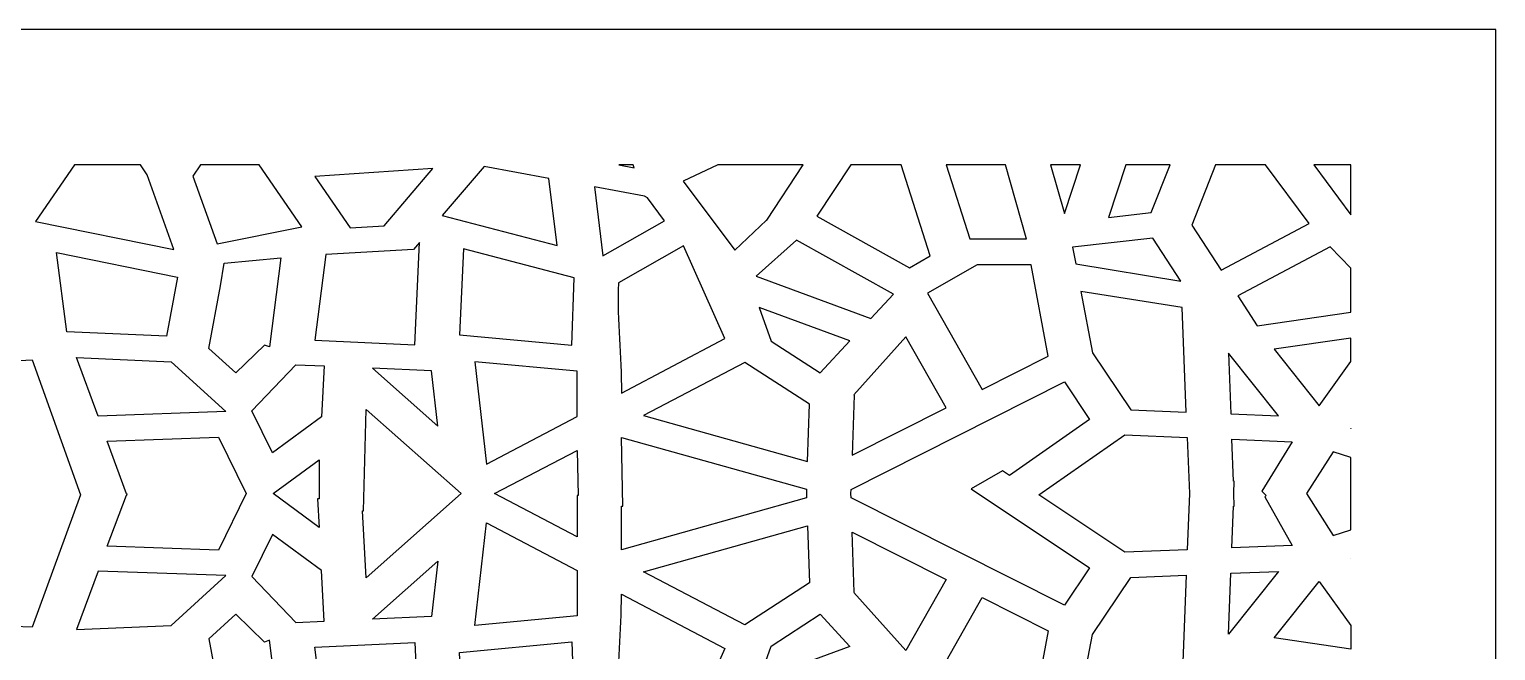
# Model space of a CAD drawing. Header units: millimetres. Extents: x -522 to 478, y -474 to 526.
# Drawn here: x -63 to 478, y 297 to 526 of the extents above; entities that cross this region are included whole.
import ezdxf

# ---------------------------------------------------------------- set-up
doc = ezdxf.new("R2010")
doc.units = ezdxf.units.MM
doc.layers.add('Plan 1', color=7, linetype='Continuous')

msp = doc.modelspace()

# ---------------------------------------------------------------- linework, layer by layer
at = {"layer": 'Plan 1', "color": 17}
for points, knots in [([(-522.27, 525.64), (-522.27, 525.64), (-107.1, 525.64), (-107.1, 525.64), (-107.1, 525.64), (-107.1, 525.64), (-22.27, 525.64), (-22.27, 525.64), (-22.27, 525.64), (-22.27, 525.64), (477.73, 525.64), (477.73, 525.64), (477.73, 525.64), (477.73, 525.64), (477.73, -474.36), (477.73, -474.36), (477.73, -474.36), (477.73, -474.36), (-22.27, -474.36), (-22.27, -474.36), (-22.27, -474.36), (-22.27, -474.36), (-107.1, -474.36), (-107.1, -474.36), (-107.1, -474.36), (-107.1, -474.36), (-522.27, -474.36), (-522.27, -474.36), (-522.27, -474.36), (-522.27, -474.36), (-522.27, 525.64), (-522.27, 525.64)], [0, 0, 0, 0, 0.111111, 0.111111, 0.111111, 0.111111, 0.222222, 0.222222, 0.222222, 0.222222, 0.333333, 0.333333, 0.333333, 0.333333, 0.444444, 0.444444, 0.444444, 0.444444, 0.555556, 0.555556, 0.555556, 0.555556, 0.666667, 0.666667, 0.666667, 0.666667, 0.777778, 0.777778, 0.777778, 0.777778, 1, 1, 1, 1]), ([(-46.27, 475.64), (-46.27, 475.64), (-21.98, 475.64), (-21.98, 475.64), (-21.98, 475.64), (-21.98, 475.64), (-19.54, 471.97), (-19.54, 471.97), (-19.54, 471.97), (-19.54, 471.97), (-9.69, 444.47), (-9.69, 444.47), (-9.69, 444.47), (-9.69, 444.47), (-60.7, 454.79), (-60.7, 454.79), (-60.7, 454.79), (-60.7, 454.79), (-46.27, 475.64), (-46.27, 475.64)], [0, 0, 0, 0, 0.166667, 0.166667, 0.166667, 0.166667, 0.333333, 0.333333, 0.333333, 0.333333, 0.5, 0.5, 0.5, 0.5, 0.666667, 0.666667, 0.666667, 0.666667, 1, 1, 1, 1]), ([(0.11, 475.64), (0.11, 475.64), (21.8, 475.64), (21.8, 475.64), (21.8, 475.64), (21.8, 475.64), (37.56, 452.87), (37.56, 452.87), (37.56, 452.87), (37.56, 452.87), (6.28, 446.54), (6.28, 446.54), (6.28, 446.54), (6.28, 446.54), (-2.65, 471.49), (-2.65, 471.49), (-2.65, 471.49), (-2.65, 471.49), (0.11, 475.64), (0.11, 475.64)], [0, 0, 0, 0, 0.166667, 0.166667, 0.166667, 0.166667, 0.333333, 0.333333, 0.333333, 0.333333, 0.5, 0.5, 0.5, 0.5, 0.666667, 0.666667, 0.666667, 0.666667, 1, 1, 1, 1]), ([(85.89, 474.38), (85.89, 474.38), (67.93, 453.23), (67.93, 453.23), (67.93, 453.23), (67.93, 453.23), (55.4, 452.52), (55.4, 452.52), (55.4, 452.52), (55.4, 452.52), (42.34, 471.4), (42.34, 471.4), (42.34, 471.4), (42.34, 471.4), (85.89, 474.38), (85.89, 474.38)], [0, 0, 0, 0, 0.2, 0.2, 0.2, 0.2, 0.4, 0.4, 0.4, 0.4, 0.6, 0.6, 0.6, 0.6, 1, 1, 1, 1]), ([(89.29, 456.97), (89.29, 456.97), (104.7, 475.11), (104.7, 475.11), (104.7, 475.11), (104.7, 475.11), (128.63, 470.65), (128.63, 470.65), (128.63, 470.65), (128.63, 470.65), (131.63, 445.95), (131.63, 445.95), (131.63, 445.95), (131.63, 445.95), (89.29, 456.97), (89.29, 456.97)], [0, 0, 0, 0, 0.2, 0.2, 0.2, 0.2, 0.4, 0.4, 0.4, 0.4, 0.6, 0.6, 0.6, 0.6, 1, 1, 1, 1]), ([(154.4, 475.64), (154.4, 475.64), (159.74, 475.64), (159.74, 475.64), (159.74, 475.64), (159.74, 475.64), (160.12, 474.58), (160.12, 474.58), (160.12, 474.58), (160.12, 474.58), (154.4, 475.64), (154.4, 475.64)], [0, 0, 0, 0, 0.25, 0.25, 0.25, 0.25, 0.5, 0.5, 0.5, 0.5, 1, 1, 1, 1]), ([(190.98, 475.64), (190.98, 475.64), (222.4, 475.64), (222.4, 475.64), (222.4, 475.64), (222.4, 475.64), (208.93, 455.3), (208.93, 455.3), (208.93, 455.3), (208.93, 455.3), (208.91, 455.31), (208.91, 455.31), (208.91, 455.31), (208.91, 455.31), (197.24, 444.23), (197.24, 444.23), (197.24, 444.23), (197.24, 444.23), (178.18, 469.68), (178.18, 469.68), (178.18, 469.68), (178.18, 469.68), (190.98, 475.64), (190.98, 475.64)], [0, 0, 0, 0, 0.142857, 0.142857, 0.142857, 0.142857, 0.285714, 0.285714, 0.285714, 0.285714, 0.428571, 0.428571, 0.428571, 0.428571, 0.571429, 0.571429, 0.571429, 0.571429, 0.714286, 0.714286, 0.714286, 0.714286, 1, 1, 1, 1]), ([(239.91, 475.64), (239.91, 475.64), (258.5, 475.64), (258.5, 475.64), (258.5, 475.64), (258.5, 475.64), (269.26, 442.12), (269.26, 442.12), (269.26, 442.12), (269.26, 442.12), (261.61, 437.77), (261.61, 437.77), (261.61, 437.77), (261.61, 437.77), (227.42, 456.79), (227.42, 456.79), (227.42, 456.79), (227.42, 456.79), (239.91, 475.64), (239.91, 475.64)], [0, 0, 0, 0, 0.166667, 0.166667, 0.166667, 0.166667, 0.333333, 0.333333, 0.333333, 0.333333, 0.5, 0.5, 0.5, 0.5, 0.666667, 0.666667, 0.666667, 0.666667, 1, 1, 1, 1]), ([(275.15, 475.64), (275.15, 475.64), (297.04, 475.64), (297.04, 475.64), (297.04, 475.64), (297.04, 475.64), (304.64, 448.76), (304.64, 448.76), (304.64, 448.76), (304.64, 448.76), (304.7, 448.45), (304.7, 448.45), (304.7, 448.45), (304.7, 448.45), (283.88, 448.45), (283.88, 448.45), (283.88, 448.45), (283.88, 448.45), (275.15, 475.64), (275.15, 475.64)], [0, 0, 0, 0, 0.166667, 0.166667, 0.166667, 0.166667, 0.333333, 0.333333, 0.333333, 0.333333, 0.5, 0.5, 0.5, 0.5, 0.666667, 0.666667, 0.666667, 0.666667, 1, 1, 1, 1]), ([(313.63, 475.64), (313.63, 475.64), (324.68, 475.64), (324.68, 475.64), (324.68, 475.64), (324.68, 475.64), (318.71, 457.69), (318.71, 457.69), (318.71, 457.69), (318.71, 457.69), (313.63, 475.64), (313.63, 475.64)], [0, 0, 0, 0, 0.25, 0.25, 0.25, 0.25, 0.5, 0.5, 0.5, 0.5, 1, 1, 1, 1]), ([(341.35, 475.64), (341.35, 475.64), (357.65, 475.64), (357.65, 475.64), (357.65, 475.64), (357.65, 475.64), (350.69, 458.12), (350.69, 458.12), (350.69, 458.12), (350.69, 458.12), (334.93, 456.32), (334.93, 456.32), (334.93, 456.32), (334.93, 456.32), (341.35, 475.64), (341.35, 475.64)], [0, 0, 0, 0, 0.2, 0.2, 0.2, 0.2, 0.4, 0.4, 0.4, 0.4, 0.6, 0.6, 0.6, 0.6, 1, 1, 1, 1]), ([(374.44, 475.64), (374.44, 475.64), (392.85, 475.64), (392.85, 475.64), (392.85, 475.64), (392.85, 475.64), (408.94, 454.03), (408.94, 454.03), (408.94, 454.03), (408.94, 454.03), (376.46, 436.84), (376.46, 436.84), (376.46, 436.84), (376.46, 436.84), (365.65, 453.48), (365.65, 453.48), (365.65, 453.48), (365.65, 453.48), (374.44, 475.64), (374.44, 475.64)], [0, 0, 0, 0, 0.166667, 0.166667, 0.166667, 0.166667, 0.333333, 0.333333, 0.333333, 0.333333, 0.5, 0.5, 0.5, 0.5, 0.666667, 0.666667, 0.666667, 0.666667, 1, 1, 1, 1]), ([(410.64, 475.64), (410.64, 475.64), (424.35, 475.64), (424.35, 475.64), (424.35, 475.64), (424.35, 475.64), (424.35, 457.23), (424.35, 457.23), (424.35, 457.23), (424.35, 457.23), (410.64, 475.64), (410.64, 475.64)], [0, 0, 0, 0, 0.25, 0.25, 0.25, 0.25, 0.5, 0.5, 0.5, 0.5, 1, 1, 1, 1]), ([(171.31, 455.09), (171.31, 455.09), (148.51, 442.14), (148.51, 442.14), (148.51, 442.14), (148.51, 442.14), (145.43, 467.52), (145.43, 467.52), (145.43, 467.52), (145.43, 467.52), (163.85, 464.09), (163.85, 464.09), (163.85, 464.09), (163.85, 464.09), (164.98, 463.54), (164.98, 463.54), (164.98, 463.54), (164.98, 463.54), (171.31, 455.09), (171.31, 455.09)], [0, 0, 0, 0, 0.166667, 0.166667, 0.166667, 0.166667, 0.333333, 0.333333, 0.333333, 0.333333, 0.5, 0.5, 0.5, 0.5, 0.666667, 0.666667, 0.666667, 0.666667, 1, 1, 1, 1]), ([(46.39, 442.65), (46.39, 442.65), (78.69, 444.49), (78.69, 444.49), (78.69, 444.49), (78.69, 444.49), (80.87, 447.06), (80.87, 447.06), (80.87, 447.06), (80.87, 447.06), (79.17, 409.37), (79.17, 409.37), (79.17, 409.37), (79.17, 409.37), (42.3, 411.04), (42.3, 411.04), (42.3, 411.04), (42.3, 411.04), (46.39, 442.65), (46.39, 442.65)], [0, 0, 0, 0, 0.166667, 0.166667, 0.166667, 0.166667, 0.333333, 0.333333, 0.333333, 0.333333, 0.5, 0.5, 0.5, 0.5, 0.666667, 0.666667, 0.666667, 0.666667, 1, 1, 1, 1]), ([(137.91, 434.07), (137.91, 434.07), (137.04, 409.19), (137.04, 409.19), (137.04, 409.19), (137.04, 409.19), (95.72, 413.02), (95.72, 413.02), (95.72, 413.02), (95.72, 413.02), (97.15, 444.68), (97.15, 444.68), (97.15, 444.68), (97.15, 444.68), (137.91, 434.07), (137.91, 434.07)], [0, 0, 0, 0, 0.2, 0.2, 0.2, 0.2, 0.4, 0.4, 0.4, 0.4, 0.6, 0.6, 0.6, 0.6, 1, 1, 1, 1]), ([(193.52, 411.62), (193.52, 411.62), (155.37, 391.5), (155.37, 391.5), (155.37, 391.5), (155.37, 405.78), (153.71, 417.24), (154.23, 432.22), (154.23, 432.22), (154.23, 432.22), (178.22, 445.85), (178.22, 445.85), (178.22, 445.85), (178.22, 445.85), (193.52, 411.62), (193.52, 411.62)], [0, 0, 0, 0, 0.2, 0.2, 0.2, 0.2, 0.4, 0.4, 0.4, 0.4, 0.6, 0.6, 0.6, 0.6, 1, 1, 1, 1]), ([(247.32, 419.07), (247.32, 419.07), (205.05, 434.59), (205.05, 434.59), (205.05, 434.59), (205.05, 434.59), (219.96, 447.92), (219.96, 447.92), (219.96, 447.92), (219.96, 447.92), (255.66, 428.05), (255.66, 428.05), (255.66, 428.05), (255.66, 428.05), (247.32, 419.07), (247.32, 419.07)], [0, 0, 0, 0, 0.2, 0.2, 0.2, 0.2, 0.4, 0.4, 0.4, 0.4, 0.6, 0.6, 0.6, 0.6, 1, 1, 1, 1]), ([(361.61, 432.82), (361.61, 432.82), (322.9, 439.16), (322.9, 439.16), (322.9, 439.16), (322.9, 439.16), (321.75, 445.34), (321.75, 445.34), (321.75, 445.34), (321.75, 445.34), (351.3, 448.69), (351.3, 448.69), (351.3, 448.69), (351.3, 448.69), (361.61, 432.82), (361.61, 432.82)], [0, 0, 0, 0, 0.2, 0.2, 0.2, 0.2, 0.4, 0.4, 0.4, 0.4, 0.6, 0.6, 0.6, 0.6, 1, 1, 1, 1]), ([(424.35, 421.39), (424.35, 421.39), (389.76, 416.37), (389.76, 416.37), (389.76, 416.37), (389.76, 416.37), (382.61, 427.37), (382.61, 427.37), (382.61, 427.37), (382.61, 427.37), (416.67, 445.4), (416.67, 445.4), (416.67, 445.4), (416.67, 445.4), (424.35, 437.54), (424.35, 437.54), (424.35, 437.54), (424.35, 437.54), (424.35, 421.39), (424.35, 421.39)], [0, 0, 0, 0, 0.166667, 0.166667, 0.166667, 0.166667, 0.333333, 0.333333, 0.333333, 0.333333, 0.5, 0.5, 0.5, 0.5, 0.666667, 0.666667, 0.666667, 0.666667, 1, 1, 1, 1]), ([(-49.16, 414.15), (-49.16, 414.15), (-12.35, 412.5), (-12.35, 412.5), (-12.35, 412.5), (-12.35, 412.5), (-8.36, 434.32), (-8.36, 434.32), (-8.36, 434.32), (-8.36, 434.32), (-52.94, 443.34), (-52.94, 443.34), (-52.94, 443.34), (-52.94, 443.34), (-49.16, 414.15), (-49.16, 414.15)], [0, 0, 0, 0, 0.2, 0.2, 0.2, 0.2, 0.4, 0.4, 0.4, 0.4, 0.6, 0.6, 0.6, 0.6, 1, 1, 1, 1]), ([(7.53, 431.11), (7.53, 431.11), (3.29, 407.98), (3.29, 407.98), (3.29, 407.98), (3.29, 407.98), (13.19, 398.96), (13.19, 398.96), (13.19, 398.96), (13.19, 398.96), (23.75, 409.25), (23.75, 409.25), (23.75, 409.25), (23.75, 409.25), (25.55, 408.57), (25.55, 408.57), (25.55, 408.57), (25.55, 408.57), (29.8, 441.42), (29.8, 441.42), (29.8, 441.42), (29.8, 441.42), (8.84, 439.41), (8.84, 439.41), (8.84, 439.41), (8.84, 439.41), (7.53, 431.11), (7.53, 431.11)], [0, 0, 0, 0, 0.125, 0.125, 0.125, 0.125, 0.25, 0.25, 0.25, 0.25, 0.375, 0.375, 0.375, 0.375, 0.5, 0.5, 0.5, 0.5, 0.625, 0.625, 0.625, 0.625, 0.75, 0.75, 0.75, 0.75, 1, 1, 1, 1]), ([(286.56, 438.79), (286.56, 438.79), (306.5, 438.79), (306.5, 438.79), (306.5, 438.79), (306.5, 438.79), (312.77, 405.12), (312.77, 405.12), (312.77, 405.12), (312.77, 405.12), (288.44, 392.85), (288.44, 392.85), (288.44, 392.85), (288.44, 392.85), (268.26, 428.39), (268.26, 428.39), (268.26, 428.39), (268.26, 428.39), (286.56, 438.79), (286.56, 438.79)], [0, 0, 0, 0, 0.166667, 0.166667, 0.166667, 0.166667, 0.333333, 0.333333, 0.333333, 0.333333, 0.5, 0.5, 0.5, 0.5, 0.666667, 0.666667, 0.666667, 0.666667, 1, 1, 1, 1]), ([(324.81, 428.94), (324.81, 428.94), (362.19, 423.04), (362.19, 423.04), (362.19, 423.04), (362.19, 423.04), (363.65, 384.54), (363.65, 384.54), (363.65, 384.54), (363.65, 384.54), (343.18, 385.37), (343.18, 385.37), (343.18, 385.37), (343.18, 385.37), (329.01, 406.4), (329.01, 406.4), (329.01, 406.4), (329.01, 406.4), (324.81, 428.94), (324.81, 428.94)], [0, 0, 0, 0, 0.166667, 0.166667, 0.166667, 0.166667, 0.333333, 0.333333, 0.333333, 0.333333, 0.5, 0.5, 0.5, 0.5, 0.666667, 0.666667, 0.666667, 0.666667, 1, 1, 1, 1]), ([(206.19, 423.08), (206.19, 423.08), (239.65, 410.81), (239.65, 410.81), (239.65, 410.81), (239.65, 410.81), (228.65, 398.97), (228.65, 398.97), (228.65, 398.97), (228.65, 398.97), (210.54, 410.73), (210.54, 410.73), (210.54, 410.73), (210.54, 410.73), (206.19, 423.08), (206.19, 423.08)], [0, 0, 0, 0, 0.2, 0.2, 0.2, 0.2, 0.4, 0.4, 0.4, 0.4, 0.6, 0.6, 0.6, 0.6, 1, 1, 1, 1]), ([(241.05, 390.91), (241.05, 390.91), (260.2, 412.28), (260.2, 412.28), (260.2, 412.28), (260.2, 412.28), (275.06, 386.1), (275.06, 386.1), (275.06, 386.1), (275.06, 386.1), (240.48, 368.67), (240.48, 368.67), (240.48, 368.67), (240.48, 368.67), (241.2, 390.82), (241.2, 390.82), (241.2, 390.82), (241.2, 390.82), (241.05, 390.91), (241.05, 390.91)], [0, 0, 0, 0, 0.166667, 0.166667, 0.166667, 0.166667, 0.333333, 0.333333, 0.333333, 0.333333, 0.5, 0.5, 0.5, 0.5, 0.666667, 0.666667, 0.666667, 0.666667, 1, 1, 1, 1]), ([(424.35, 403.13), (424.35, 403.13), (412.65, 386.9), (412.65, 386.9), (412.65, 386.9), (412.65, 386.9), (396.08, 407.68), (396.08, 407.68), (396.08, 407.68), (396.08, 407.68), (424.35, 411.78), (424.35, 411.78), (424.35, 411.78), (424.35, 411.78), (424.35, 403.13), (424.35, 403.13)], [0, 0, 0, 0, 0.2, 0.2, 0.2, 0.2, 0.4, 0.4, 0.4, 0.4, 0.6, 0.6, 0.6, 0.6, 1, 1, 1, 1]), ([(380.06, 383.87), (380.06, 383.87), (379.21, 406.28), (379.21, 406.28), (379.21, 406.28), (379.21, 406.28), (397.65, 383.16), (397.65, 383.16), (397.65, 383.16), (397.65, 383.16), (380.06, 383.87), (380.06, 383.87)], [0, 0, 0, 0, 0.25, 0.25, 0.25, 0.25, 0.5, 0.5, 0.5, 0.5, 1, 1, 1, 1]), ([(-44.04, 354.05), (-44.04, 354.05), (-61.95, 403.78), (-61.95, 403.78), (-61.95, 403.78), (-61.95, 403.78), (-68.89, 403.47), (-68.89, 403.47), (-68.89, 403.47), (-68.89, 403.47), (-66.66, 350.63), (-66.66, 350.63), (-66.66, 350.63), (-66.66, 350.63), (-66.45, 350.63), (-66.45, 350.63), (-66.45, 350.63), (-66.45, 350.63), (-66.57, 348.39), (-66.57, 348.39), (-66.57, 348.39), (-66.57, 348.39), (-66.45, 345.53), (-66.45, 345.53), (-66.45, 345.53), (-66.45, 345.53), (-66.72, 345.53), (-66.72, 345.53), (-66.72, 345.53), (-66.72, 345.53), (-68.89, 305.51), (-68.89, 305.51), (-68.89, 305.51), (-68.89, 305.51), (-61.95, 305.19), (-61.95, 305.19), (-61.95, 305.19), (-61.95, 305.19), (-44.04, 354.05), (-44.04, 354.05)], [0, 0, 0, 0, 0.090909, 0.090909, 0.090909, 0.090909, 0.181818, 0.181818, 0.181818, 0.181818, 0.272727, 0.272727, 0.272727, 0.272727, 0.363636, 0.363636, 0.363636, 0.363636, 0.454545, 0.454545, 0.454545, 0.454545, 0.545455, 0.545455, 0.545455, 0.545455, 0.636364, 0.636364, 0.636364, 0.636364, 0.727273, 0.727273, 0.727273, 0.727273, 0.818182, 0.818182, 0.818182, 0.818182, 1, 1, 1, 1]), ([(-37.62, 383.05), (-37.62, 383.05), (9.54, 384.72), (9.54, 384.72), (9.54, 384.72), (9.54, 384.72), (-10.65, 403.09), (-10.65, 403.09), (-10.65, 403.09), (-10.65, 403.09), (-45.53, 404.65), (-45.53, 404.65), (-45.53, 404.65), (-45.53, 404.65), (-37.62, 383.05), (-37.62, 383.05)], [0, 0, 0, 0, 0.2, 0.2, 0.2, 0.2, 0.4, 0.4, 0.4, 0.4, 0.6, 0.6, 0.6, 0.6, 1, 1, 1, 1]), ([(19.09, 385.05), (19.09, 385.05), (26.7, 369.51), (26.7, 369.51), (26.7, 369.51), (26.7, 369.51), (44.74, 382.81), (44.74, 382.81), (44.74, 382.81), (44.74, 382.81), (45.75, 401.55), (45.75, 401.55), (45.75, 401.55), (45.75, 401.55), (35.3, 402.02), (35.3, 402.02), (35.3, 402.02), (35.3, 402.02), (19.09, 385.05), (19.09, 385.05)], [0, 0, 0, 0, 0.166667, 0.166667, 0.166667, 0.166667, 0.333333, 0.333333, 0.333333, 0.333333, 0.5, 0.5, 0.5, 0.5, 0.666667, 0.666667, 0.666667, 0.666667, 1, 1, 1, 1]), ([(85.3, 399.75), (85.3, 399.75), (87.63, 379.39), (87.63, 379.39), (87.63, 379.39), (87.63, 379.39), (63.56, 400.74), (63.56, 400.74), (63.56, 400.74), (63.56, 400.74), (85.3, 399.75), (85.3, 399.75)], [0, 0, 0, 0, 0.25, 0.25, 0.25, 0.25, 0.5, 0.5, 0.5, 0.5, 1, 1, 1, 1]), ([(138.99, 399.57), (138.99, 399.57), (138.99, 382.86), (138.99, 382.86), (138.99, 382.86), (138.99, 382.86), (105.66, 365.29), (105.66, 365.29), (105.66, 365.29), (105.66, 365.29), (101.34, 403.07), (101.34, 403.07), (101.34, 403.07), (101.34, 403.07), (138.99, 399.57), (138.99, 399.57)], [0, 0, 0, 0, 0.2, 0.2, 0.2, 0.2, 0.4, 0.4, 0.4, 0.4, 0.6, 0.6, 0.6, 0.6, 1, 1, 1, 1]), ([(224.02, 366.35), (224.02, 366.35), (163.56, 383.3), (163.56, 383.3), (163.56, 383.3), (163.56, 383.3), (200.91, 402.85), (200.91, 402.85), (200.91, 402.85), (200.91, 402.85), (224.7, 387.4), (224.7, 387.4), (224.7, 387.4), (224.7, 387.4), (224.02, 366.35), (224.02, 366.35)], [0, 0, 0, 0, 0.2, 0.2, 0.2, 0.2, 0.4, 0.4, 0.4, 0.4, 0.6, 0.6, 0.6, 0.6, 1, 1, 1, 1]), ([(298.45, 361.19), (298.45, 361.19), (328.01, 381.85), (328.01, 381.85), (328.01, 381.85), (328.01, 381.85), (318.7, 395.66), (318.7, 395.66), (318.7, 395.66), (318.7, 395.66), (240.07, 356.01), (240.07, 356.01), (240.07, 356.01), (240.07, 356.01), (240.02, 354.49), (240.02, 354.49), (240.02, 354.49), (240.02, 354.49), (240.07, 352.97), (240.07, 352.97), (240.07, 352.97), (240.07, 352.97), (318.7, 313.31), (318.7, 313.31), (318.7, 313.31), (318.7, 313.31), (328.01, 327.12), (328.01, 327.12), (328.01, 327.12), (328.01, 327.12), (284.29, 356.29), (284.29, 356.29), (284.29, 356.29), (284.29, 356.29), (295.91, 362.89), (295.91, 362.89), (295.91, 362.89), (295.91, 362.89), (298.45, 361.19), (298.45, 361.19)], [0, 0, 0, 0, 0.090909, 0.090909, 0.090909, 0.090909, 0.181818, 0.181818, 0.181818, 0.181818, 0.272727, 0.272727, 0.272727, 0.272727, 0.363636, 0.363636, 0.363636, 0.363636, 0.454545, 0.454545, 0.454545, 0.454545, 0.545455, 0.545455, 0.545455, 0.545455, 0.636364, 0.636364, 0.636364, 0.636364, 0.727273, 0.727273, 0.727273, 0.727273, 0.818182, 0.818182, 0.818182, 0.818182, 1, 1, 1, 1]), ([(96.26, 354.49), (96.26, 354.49), (61.27, 385.51), (61.27, 385.51), (61.27, 385.51), (61.27, 385.51), (60.26, 348.17), (60.26, 348.17), (60.26, 348.17), (60.26, 348.17), (59.94, 348.17), (59.94, 348.17), (59.94, 348.17), (59.94, 348.17), (61.27, 323.46), (61.27, 323.46), (61.27, 323.46), (61.27, 323.46), (96.26, 354.49), (96.26, 354.49)], [0, 0, 0, 0, 0.166667, 0.166667, 0.166667, 0.166667, 0.333333, 0.333333, 0.333333, 0.333333, 0.5, 0.5, 0.5, 0.5, 0.666667, 0.666667, 0.666667, 0.666667, 1, 1, 1, 1]), ([(424.35, 378.49), (424.35, 378.49), (424.3, 378.51), (424.3, 378.51), (424.3, 378.51), (424.3, 378.51), (424.35, 378.58), (424.35, 378.58), (424.35, 378.58), (424.35, 378.58), (424.35, 378.49), (424.35, 378.49)], [0, 0, 0, 0, 0.25, 0.25, 0.25, 0.25, 0.5, 0.5, 0.5, 0.5, 1, 1, 1, 1]), ([(17.04, 354.49), (17.04, 354.49), (6.86, 375.3), (6.86, 375.3), (6.86, 375.3), (6.86, 375.3), (-34.24, 373.85), (-34.24, 373.85), (-34.24, 373.85), (-34.24, 373.85), (-27.07, 354.36), (-27.07, 354.36), (-27.07, 354.36), (-27.07, 354.36), (-26.93, 354.36), (-26.93, 354.36), (-26.93, 354.36), (-26.93, 354.36), (-27, 354.18), (-27, 354.18), (-27, 354.18), (-27, 354.18), (-26.93, 353.98), (-26.93, 353.98), (-26.93, 353.98), (-26.93, 353.98), (-27.08, 353.96), (-27.08, 353.96), (-27.08, 353.96), (-27.08, 353.96), (-34.24, 335.13), (-34.24, 335.13), (-34.24, 335.13), (-34.24, 335.13), (6.86, 333.68), (6.86, 333.68), (6.86, 333.68), (6.86, 333.68), (17.04, 354.49), (17.04, 354.49)], [0, 0, 0, 0, 0.090909, 0.090909, 0.090909, 0.090909, 0.181818, 0.181818, 0.181818, 0.181818, 0.272727, 0.272727, 0.272727, 0.272727, 0.363636, 0.363636, 0.363636, 0.363636, 0.454545, 0.454545, 0.454545, 0.454545, 0.545455, 0.545455, 0.545455, 0.545455, 0.636364, 0.636364, 0.636364, 0.636364, 0.727273, 0.727273, 0.727273, 0.727273, 0.818182, 0.818182, 0.818182, 0.818182, 1, 1, 1, 1]), ([(223.58, 352.89), (223.58, 352.89), (223.63, 354.49), (223.63, 354.49), (223.63, 354.49), (223.63, 354.49), (223.58, 356.09), (223.58, 356.09), (223.58, 356.09), (223.58, 356.09), (155.37, 375.21), (155.37, 375.21), (155.37, 375.21), (155.37, 375.21), (155.93, 349.81), (155.93, 349.81), (155.93, 349.81), (155.93, 349.81), (155.37, 349.81), (155.37, 349.81), (155.37, 349.81), (155.37, 349.81), (155.37, 333.77), (155.37, 333.77), (155.37, 333.77), (155.37, 333.77), (223.58, 352.89), (223.58, 352.89)], [0, 0, 0, 0, 0.125, 0.125, 0.125, 0.125, 0.25, 0.25, 0.25, 0.25, 0.375, 0.375, 0.375, 0.375, 0.5, 0.5, 0.5, 0.5, 0.625, 0.625, 0.625, 0.625, 0.75, 0.75, 0.75, 0.75, 1, 1, 1, 1]), ([(364.79, 354.49), (364.79, 354.49), (364, 375.19), (364, 375.19), (364, 375.19), (364, 375.19), (340.95, 376.13), (340.95, 376.13), (340.95, 376.13), (340.95, 376.13), (309.24, 354), (309.24, 354), (309.24, 354), (309.24, 354), (340.95, 332.85), (340.95, 332.85), (340.95, 332.85), (340.95, 332.85), (364, 333.78), (364, 333.78), (364, 333.78), (364, 333.78), (364.79, 354.49), (364.79, 354.49)], [0, 0, 0, 0, 0.142857, 0.142857, 0.142857, 0.142857, 0.285714, 0.285714, 0.285714, 0.285714, 0.428571, 0.428571, 0.428571, 0.428571, 0.571429, 0.571429, 0.571429, 0.571429, 0.714286, 0.714286, 0.714286, 0.714286, 1, 1, 1, 1]), ([(393.06, 353.8), (393.06, 353.8), (391.53, 355.34), (391.53, 355.34), (391.53, 355.34), (391.53, 355.34), (402.69, 373.62), (402.69, 373.62), (402.69, 373.62), (402.69, 373.62), (380.42, 374.53), (380.42, 374.53), (380.42, 374.53), (380.42, 374.53), (381, 359.13), (381, 359.13), (381, 359.13), (381, 359.13), (381.35, 359.13), (381.35, 359.13), (381.35, 359.13), (381.35, 359.13), (381.18, 354.49), (381.18, 354.49), (381.18, 354.49), (381.18, 354.49), (381.35, 349.84), (381.35, 349.84), (381.35, 349.84), (381.35, 349.84), (381, 349.84), (381, 349.84), (381, 349.84), (381, 349.84), (380.42, 334.45), (380.42, 334.45), (380.42, 334.45), (380.42, 334.45), (402.69, 335.35), (402.69, 335.35), (402.69, 335.35), (402.69, 335.35), (392.65, 353.31), (392.65, 353.31), (392.65, 353.31), (392.65, 353.31), (393.06, 353.8), (393.06, 353.8)], [0, 0, 0, 0, 0.076923, 0.076923, 0.076923, 0.076923, 0.153846, 0.153846, 0.153846, 0.153846, 0.230769, 0.230769, 0.230769, 0.230769, 0.307692, 0.307692, 0.307692, 0.307692, 0.384615, 0.384615, 0.384615, 0.384615, 0.461538, 0.461538, 0.461538, 0.461538, 0.538462, 0.538462, 0.538462, 0.538462, 0.615385, 0.615385, 0.615385, 0.615385, 0.692308, 0.692308, 0.692308, 0.692308, 0.769231, 0.769231, 0.769231, 0.769231, 0.846154, 0.846154, 0.846154, 0.846154, 1, 1, 1, 1]), ([(139.44, 353.76), (139.44, 353.76), (138.99, 370.43), (138.99, 370.43), (138.99, 370.43), (138.99, 370.43), (108.53, 354.49), (108.53, 354.49), (108.53, 354.49), (108.53, 354.49), (138.99, 338.55), (138.99, 338.55), (138.99, 338.55), (138.99, 338.55), (138.99, 353.76), (138.99, 353.76), (138.99, 353.76), (138.99, 353.76), (139.44, 353.76), (139.44, 353.76)], [0, 0, 0, 0, 0.166667, 0.166667, 0.166667, 0.166667, 0.333333, 0.333333, 0.333333, 0.333333, 0.5, 0.5, 0.5, 0.5, 0.666667, 0.666667, 0.666667, 0.666667, 1, 1, 1, 1]), ([(424.35, 341.15), (424.35, 341.15), (417.76, 339.05), (417.76, 339.05), (417.76, 339.05), (417.76, 339.05), (408.02, 354.49), (408.02, 354.49), (408.02, 354.49), (408.02, 354.49), (417.76, 369.92), (417.76, 369.92), (417.76, 369.92), (417.76, 369.92), (424.35, 367.83), (424.35, 367.83), (424.35, 367.83), (424.35, 367.83), (424.35, 341.15), (424.35, 341.15)], [0, 0, 0, 0, 0.166667, 0.166667, 0.166667, 0.166667, 0.333333, 0.333333, 0.333333, 0.333333, 0.5, 0.5, 0.5, 0.5, 0.666667, 0.666667, 0.666667, 0.666667, 1, 1, 1, 1]), ([(43.88, 366.92), (43.88, 366.92), (27.01, 354.49), (27.01, 354.49), (27.01, 354.49), (27.01, 354.49), (43.88, 342.05), (43.88, 342.05), (43.88, 342.05), (43.88, 342.05), (43.31, 352.55), (43.31, 352.55), (43.31, 352.55), (43.31, 352.55), (43.87, 352.55), (43.87, 352.55), (43.87, 352.55), (43.87, 352.55), (43.88, 366.92), (43.88, 366.92)], [0, 0, 0, 0, 0.166667, 0.166667, 0.166667, 0.166667, 0.333333, 0.333333, 0.333333, 0.333333, 0.5, 0.5, 0.5, 0.5, 0.666667, 0.666667, 0.666667, 0.666667, 1, 1, 1, 1]), ([(138.99, 309.4), (138.99, 309.4), (138.99, 326.12), (138.99, 326.12), (138.99, 326.12), (138.99, 326.12), (105.66, 343.69), (105.66, 343.69), (105.66, 343.69), (105.66, 343.69), (101.34, 305.91), (101.34, 305.91), (101.34, 305.91), (101.34, 305.91), (138.99, 309.4), (138.99, 309.4)], [0, 0, 0, 0, 0.2, 0.2, 0.2, 0.2, 0.4, 0.4, 0.4, 0.4, 0.6, 0.6, 0.6, 0.6, 1, 1, 1, 1]), ([(224.02, 342.63), (224.02, 342.63), (163.56, 325.68), (163.56, 325.68), (163.56, 325.68), (163.56, 325.68), (200.91, 306.13), (200.91, 306.13), (200.91, 306.13), (200.91, 306.13), (224.7, 321.58), (224.7, 321.58), (224.7, 321.58), (224.7, 321.58), (224.02, 342.63), (224.02, 342.63)], [0, 0, 0, 0, 0.2, 0.2, 0.2, 0.2, 0.4, 0.4, 0.4, 0.4, 0.6, 0.6, 0.6, 0.6, 1, 1, 1, 1]), ([(19.09, 323.92), (19.09, 323.92), (26.7, 339.47), (26.7, 339.47), (26.7, 339.47), (26.7, 339.47), (44.74, 326.16), (44.74, 326.16), (44.74, 326.16), (44.74, 326.16), (45.75, 307.43), (45.75, 307.43), (45.75, 307.43), (45.75, 307.43), (35.3, 306.95), (35.3, 306.95), (35.3, 306.95), (35.3, 306.95), (19.09, 323.92), (19.09, 323.92)], [0, 0, 0, 0, 0.166667, 0.166667, 0.166667, 0.166667, 0.333333, 0.333333, 0.333333, 0.333333, 0.5, 0.5, 0.5, 0.5, 0.666667, 0.666667, 0.666667, 0.666667, 1, 1, 1, 1]), ([(241.05, 318.06), (241.05, 318.06), (260.2, 296.7), (260.2, 296.7), (260.2, 296.7), (260.2, 296.7), (275.06, 322.87), (275.06, 322.87), (275.06, 322.87), (275.06, 322.87), (240.48, 340.31), (240.48, 340.31), (240.48, 340.31), (240.48, 340.31), (241.2, 318.16), (241.2, 318.16), (241.2, 318.16), (241.2, 318.16), (241.05, 318.06), (241.05, 318.06)], [0, 0, 0, 0, 0.166667, 0.166667, 0.166667, 0.166667, 0.333333, 0.333333, 0.333333, 0.333333, 0.5, 0.5, 0.5, 0.5, 0.666667, 0.666667, 0.666667, 0.666667, 1, 1, 1, 1]), ([(424.35, 330.4), (424.35, 330.4), (424.3, 330.47), (424.3, 330.47), (424.3, 330.47), (424.3, 330.47), (424.35, 330.48), (424.35, 330.48), (424.35, 330.48), (424.35, 330.48), (424.35, 330.4), (424.35, 330.4)], [0, 0, 0, 0, 0.25, 0.25, 0.25, 0.25, 0.5, 0.5, 0.5, 0.5, 1, 1, 1, 1]), ([(-37.62, 325.92), (-37.62, 325.92), (9.54, 324.26), (9.54, 324.26), (9.54, 324.26), (9.54, 324.26), (-10.65, 305.89), (-10.65, 305.89), (-10.65, 305.89), (-10.65, 305.89), (-45.53, 304.33), (-45.53, 304.33), (-45.53, 304.33), (-45.53, 304.33), (-37.62, 325.92), (-37.62, 325.92)], [0, 0, 0, 0, 0.2, 0.2, 0.2, 0.2, 0.4, 0.4, 0.4, 0.4, 0.6, 0.6, 0.6, 0.6, 1, 1, 1, 1]), ([(85.3, 309.23), (85.3, 309.23), (87.63, 329.58), (87.63, 329.58), (87.63, 329.58), (87.63, 329.58), (63.56, 308.24), (63.56, 308.24), (63.56, 308.24), (63.56, 308.24), (85.3, 309.23), (85.3, 309.23)], [0, 0, 0, 0, 0.25, 0.25, 0.25, 0.25, 0.5, 0.5, 0.5, 0.5, 1, 1, 1, 1]), ([(324.81, 280.03), (324.81, 280.03), (362.19, 285.94), (362.19, 285.94), (362.19, 285.94), (362.19, 285.94), (363.65, 324.44), (363.65, 324.44), (363.65, 324.44), (363.65, 324.44), (343.18, 323.61), (343.18, 323.61), (343.18, 323.61), (343.18, 323.61), (329.01, 302.58), (329.01, 302.58), (329.01, 302.58), (329.01, 302.58), (324.81, 280.03), (324.81, 280.03)], [0, 0, 0, 0, 0.166667, 0.166667, 0.166667, 0.166667, 0.333333, 0.333333, 0.333333, 0.333333, 0.5, 0.5, 0.5, 0.5, 0.666667, 0.666667, 0.666667, 0.666667, 1, 1, 1, 1]), ([(380.06, 325.1), (380.06, 325.1), (379.21, 302.7), (379.21, 302.7), (379.21, 302.7), (379.21, 302.7), (397.65, 325.82), (397.65, 325.82), (397.65, 325.82), (397.65, 325.82), (380.06, 325.1), (380.06, 325.1)], [0, 0, 0, 0, 0.25, 0.25, 0.25, 0.25, 0.5, 0.5, 0.5, 0.5, 1, 1, 1, 1]), ([(424.35, 305.85), (424.35, 305.85), (412.65, 322.07), (412.65, 322.07), (412.65, 322.07), (412.65, 322.07), (396.08, 301.3), (396.08, 301.3), (396.08, 301.3), (396.08, 301.3), (424.35, 297.2), (424.35, 297.2), (424.35, 297.2), (424.35, 297.2), (424.35, 305.85), (424.35, 305.85)], [0, 0, 0, 0, 0.2, 0.2, 0.2, 0.2, 0.4, 0.4, 0.4, 0.4, 0.6, 0.6, 0.6, 0.6, 1, 1, 1, 1]), ([(193.52, 297.36), (193.52, 297.36), (155.37, 317.47), (155.37, 317.47), (155.37, 317.47), (155.37, 303.2), (153.71, 291.73), (154.23, 276.76), (154.23, 276.76), (154.23, 276.76), (178.22, 263.13), (178.22, 263.13), (178.22, 263.13), (178.22, 263.13), (193.52, 297.36), (193.52, 297.36)], [0, 0, 0, 0, 0.2, 0.2, 0.2, 0.2, 0.4, 0.4, 0.4, 0.4, 0.6, 0.6, 0.6, 0.6, 1, 1, 1, 1]), ([(286.56, 270.19), (286.56, 270.19), (306.5, 270.19), (306.5, 270.19), (306.5, 270.19), (306.5, 270.19), (312.77, 303.86), (312.77, 303.86), (312.77, 303.86), (312.77, 303.86), (288.44, 316.13), (288.44, 316.13), (288.44, 316.13), (288.44, 316.13), (268.26, 280.59), (268.26, 280.59), (268.26, 280.59), (268.26, 280.59), (286.56, 270.19), (286.56, 270.19)], [0, 0, 0, 0, 0.166667, 0.166667, 0.166667, 0.166667, 0.333333, 0.333333, 0.333333, 0.333333, 0.5, 0.5, 0.5, 0.5, 0.666667, 0.666667, 0.666667, 0.666667, 1, 1, 1, 1]), ([(7.53, 277.87), (7.53, 277.87), (3.29, 301), (3.29, 301), (3.29, 301), (3.29, 301), (13.19, 310.01), (13.19, 310.01), (13.19, 310.01), (13.19, 310.01), (23.75, 299.72), (23.75, 299.72), (23.75, 299.72), (23.75, 299.72), (25.55, 300.41), (25.55, 300.41), (25.55, 300.41), (25.55, 300.41), (29.8, 267.56), (29.8, 267.56), (29.8, 267.56), (29.8, 267.56), (8.84, 269.56), (8.84, 269.56), (8.84, 269.56), (8.84, 269.56), (7.53, 277.87), (7.53, 277.87)], [0, 0, 0, 0, 0.125, 0.125, 0.125, 0.125, 0.25, 0.25, 0.25, 0.25, 0.375, 0.375, 0.375, 0.375, 0.5, 0.5, 0.5, 0.5, 0.625, 0.625, 0.625, 0.625, 0.75, 0.75, 0.75, 0.75, 1, 1, 1, 1]), ([(206.19, 285.89), (206.19, 285.89), (239.65, 298.17), (239.65, 298.17), (239.65, 298.17), (239.65, 298.17), (228.65, 310.01), (228.65, 310.01), (228.65, 310.01), (228.65, 310.01), (210.54, 298.25), (210.54, 298.25), (210.54, 298.25), (210.54, 298.25), (206.19, 285.89), (206.19, 285.89)], [0, 0, 0, 0, 0.2, 0.2, 0.2, 0.2, 0.4, 0.4, 0.4, 0.4, 0.6, 0.6, 0.6, 0.6, 1, 1, 1, 1]), ([(46.39, 266.33), (46.39, 266.33), (78.69, 264.49), (78.69, 264.49), (78.69, 264.49), (78.69, 264.49), (80.87, 261.92), (80.87, 261.92), (80.87, 261.92), (80.87, 261.92), (79.17, 299.61), (79.17, 299.61), (79.17, 299.61), (79.17, 299.61), (42.3, 297.93), (42.3, 297.93), (42.3, 297.93), (42.3, 297.93), (46.39, 266.33), (46.39, 266.33)], [0, 0, 0, 0, 0.166667, 0.166667, 0.166667, 0.166667, 0.333333, 0.333333, 0.333333, 0.333333, 0.5, 0.5, 0.5, 0.5, 0.666667, 0.666667, 0.666667, 0.666667, 1, 1, 1, 1]), ([(137.91, 274.91), (137.91, 274.91), (137.04, 299.79), (137.04, 299.79), (137.04, 299.79), (137.04, 299.79), (95.72, 295.96), (95.72, 295.96), (95.72, 295.96), (95.72, 295.96), (97.15, 264.29), (97.15, 264.29), (97.15, 264.29), (97.15, 264.29), (137.91, 274.91), (137.91, 274.91)], [0, 0, 0, 0, 0.2, 0.2, 0.2, 0.2, 0.4, 0.4, 0.4, 0.4, 0.6, 0.6, 0.6, 0.6, 1, 1, 1, 1])]:
    msp.add_open_spline(points, degree=3, knots=knots, dxfattribs=at)

doc.saveas('drawing.dxf')
